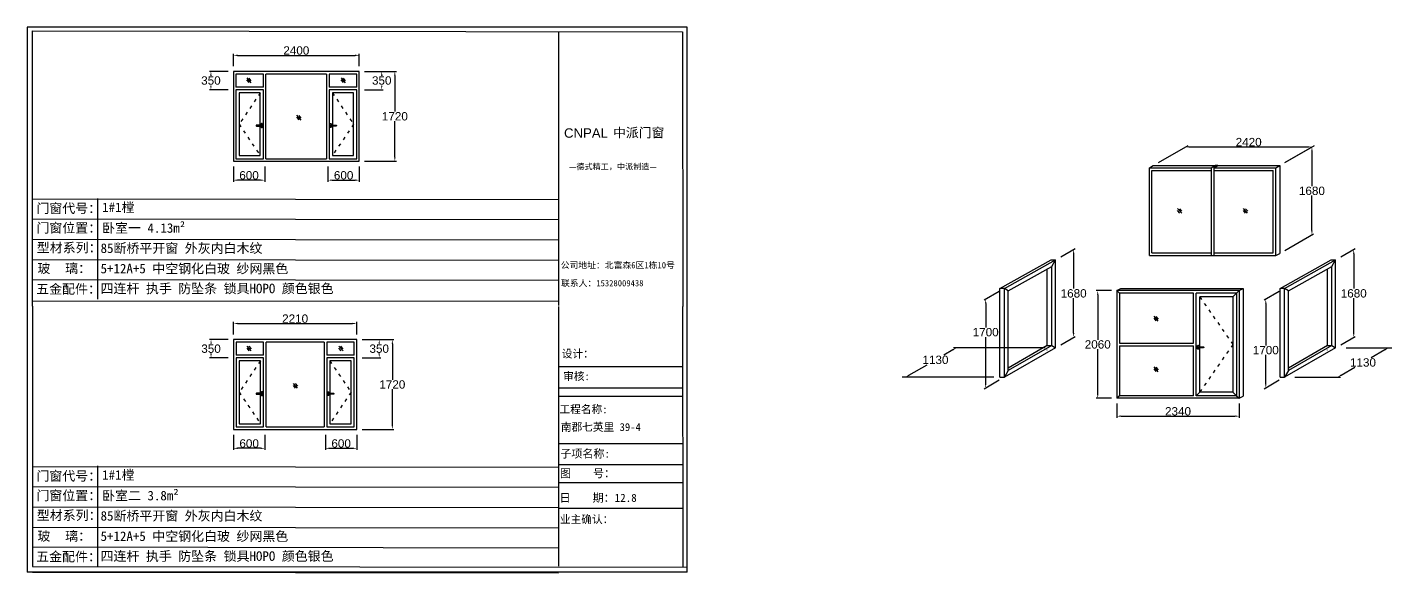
# Model space of a CAD drawing. Header units: inches. Extents: x -138455 to 599497, y -747149 to 13167.
# Drawn here: x 185468 to 211575, y -544043 to -533607 of the extents above; entities that cross this region are included whole.
import ezdxf

# ---------------------------------------------------------------- set-up
doc = ezdxf.new("R2010")
doc.units = ezdxf.units.IN
doc.header["$MEASUREMENT"] = 0
doc.header["$PDMODE"] = 35
doc.header["$PDSIZE"] = -3
doc.linetypes.add('ACAD_ISO03W100', pattern=[30, 12, -18])
doc.layers.add('0 @ 1', color=7, linetype='Continuous')
doc.styles.add('Annotative', font='arialbd.ttf')
doc.styles.add('MtXpl_', font='')
doc.styles.get("Standard").update_dxf_attribs({"font": 'arial.ttf'})
doc.styles.get('MtXpl_').set_extended_font_data('SimSun')
doc.dimstyles.get("Standard").update_dxf_attribs({"dimtxt": 80, "dimasz": 70, "dimexe": 40, "dimexo": 80, "dimgap": 0, "dimtad": 1, "dimtih": 1, "dimtoh": 1, "dimdec": 0, "dimzin": 0, "dimdsep": 46, "dimtxsty": 'Standard', "dimcen": 0.09, "dimadec": 0, "dimazin": 0, "dimtfac": 1, "dimtdec": 0, "dimtofl": 0, "dimtmove": 0, "dimatfit": 3, "dimfxl": 0, "dimtolj": 1, "dimtzin": 0, "dimarcsym": 0})

# ---------------------------------------------------------------- blocks, each defined once
blk = doc.blocks.new('*D2335')
at = {"color": 0, "lineweight": -2, "transparency": 16777216}
for p, q in [((189413, -539482), (189413, -539244)), ((189493, -539274), (191693, -539274)), ((191773, -539482), (191773, -539244))]:
    blk.add_line(p, q, dxfattribs=at)
at = {"color": 0, "transparency": 16777216}
for points in [[(189493, -539261), (189493, -539288), (189413, -539274)], [(191693, -539261), (191693, -539288), (191773, -539274)]]:
    blk.add_solid(points, dxfattribs=at)
at = {"layer": 'Defpoints', "color": 0, "transparency": 16777216}
for p in [(191773, -539274), (189413, -539582), (191773, -539582)]:
    blk.add_point(p, dxfattribs=at)
at = {"color": 0, "transparency": 16777216, "insert": (190593, -539182), "char_height": 160, "attachment_point": 5}
blk.add_mtext('\\A1;2210', dxfattribs=at)
blk = doc.blocks.new('*D2336')
at = {"color": 0, "lineweight": -2, "transparency": 16777216}
for p, q in [((191873, -539582), (192483, -539582)), ((192453, -539662), (192453, -540350)), ((192453, -541222), (192453, -540533)), ((191873, -541302), (192483, -541302))]:
    blk.add_line(p, q, dxfattribs=at)
at = {"color": 0, "transparency": 16777216}
for points in [[(192440, -539662), (192466, -539662), (192453, -539582)], [(192440, -541222), (192466, -541222), (192453, -541302)]]:
    blk.add_solid(points, dxfattribs=at)
at = {"layer": 'Defpoints', "color": 0, "transparency": 16777216}
for p in [(191773, -539582), (191773, -541302), (192453, -541302)]:
    blk.add_point(p, dxfattribs=at)
at = {"color": 0, "transparency": 16777216, "insert": (192453, -540442), "char_height": 160, "attachment_point": 5}
blk.add_mtext('\\A1;1720', dxfattribs=at)
blk = doc.blocks.new('*D2337')
at = {"color": 0, "lineweight": -2, "transparency": 16777216}
for p, q in [((189313, -539582), (188954, -539582)), ((188984, -539662), (188984, -539665)), ((188984, -539852), (188984, -539848)), ((189313, -539932), (188954, -539932))]:
    blk.add_line(p, q, dxfattribs=at)
at = {"color": 0, "transparency": 16777216}
for points in [[(188971, -539662), (188997, -539662), (188984, -539582)], [(188971, -539852), (188997, -539852), (188984, -539932)]]:
    blk.add_solid(points, dxfattribs=at)
at = {"layer": 'Defpoints', "color": 0, "transparency": 16777216}
for p in [(188984, -539582), (189413, -539582), (189413, -539932)]:
    blk.add_point(p, dxfattribs=at)
at = {"color": 0, "transparency": 16777216, "insert": (188984, -539757), "char_height": 160, "attachment_point": 5}
blk.add_mtext('\\A1;350', dxfattribs=at)
blk = doc.blocks.new('123as')
at = {"color": 0}
for p, q in [((90189, 51387), (90252, 51462)), ((90194, 51330), (90312, 51470)), ((90251, 51335), (90314, 51410))]:
    blk.add_line(p, q, dxfattribs=at)
blk = doc.blocks.new('dzcs')
blk.add_lwpolyline([(142096, -3328), (142196, -3328, 0.414214), (142206, -3318), (142206, -3318, 0.414214), (142196, -3308), (142096, -3308, 0.414214), (142086, -3318), (142086, -3318, 0.414214)], format="xyb", close=True)
blk.add_lwpolyline([(142182, -3328), (142182, -3342, 0.414214), (142196, -3355), (142196, -3355, 0.414214), (142209, -3342), (142209, -3294, 0.414214), (142196, -3280), (142196, -3280, 0.414214), (142182, -3294), (142182, -3308)], format="xyb")
blk = doc.blocks.new('*D2340')
at = {"color": 0, "lineweight": -2, "transparency": 16777216}
for p, q in [((189413, -541402), (189413, -541693)), ((190013, -541402), (190013, -541693)), ((189933, -541663), (189493, -541663))]:
    blk.add_line(p, q, dxfattribs=at)
at = {"color": 0, "transparency": 16777216}
for points in [[(189493, -541649), (189493, -541676), (189413, -541663)], [(189933, -541649), (189933, -541676), (190013, -541663)]]:
    blk.add_solid(points, dxfattribs=at)
at = {"layer": 'Defpoints', "color": 0, "transparency": 16777216}
for p in [(189413, -541302), (190013, -541302), (189413, -541663)]:
    blk.add_point(p, dxfattribs=at)
at = {"color": 0, "transparency": 16777216, "insert": (189713, -541571), "char_height": 160, "attachment_point": 5}
blk.add_mtext('\\A1;600', dxfattribs=at)
blk = doc.blocks.new('*D2338')
at = {"color": 0, "lineweight": -2, "transparency": 16777216}
for p, q in [((191173, -541402), (191173, -541693)), ((191773, -541402), (191773, -541693)), ((191253, -541663), (191693, -541663))]:
    blk.add_line(p, q, dxfattribs=at)
at = {"color": 0, "transparency": 16777216}
for points in [[(191253, -541649), (191253, -541676), (191173, -541663)], [(191693, -541649), (191693, -541676), (191773, -541663)]]:
    blk.add_solid(points, dxfattribs=at)
at = {"layer": 'Defpoints', "color": 0, "transparency": 16777216}
for p in [(191173, -541302), (191773, -541302), (191773, -541663)]:
    blk.add_point(p, dxfattribs=at)
at = {"color": 0, "transparency": 16777216, "insert": (191473, -541571), "char_height": 160, "attachment_point": 5}
blk.add_mtext('\\A1;600', dxfattribs=at)
blk = doc.blocks.new('*D2339')
at = {"color": 0, "lineweight": -2, "transparency": 16777216}
for p, q in [((191873, -539582), (192232, -539582)), ((192202, -539662), (192202, -539665)), ((192202, -539852), (192202, -539848)), ((191873, -539932), (192232, -539932))]:
    blk.add_line(p, q, dxfattribs=at)
at = {"color": 0, "transparency": 16777216}
for points in [[(192189, -539662), (192215, -539662), (192202, -539582)], [(192189, -539852), (192215, -539852), (192202, -539932)]]:
    blk.add_solid(points, dxfattribs=at)
at = {"layer": 'Defpoints', "color": 0, "transparency": 16777216}
for p in [(191773, -539582), (192202, -539582), (191773, -539932)]:
    blk.add_point(p, dxfattribs=at)
at = {"color": 0, "transparency": 16777216, "insert": (192202, -539757), "char_height": 160, "attachment_point": 5}
blk.add_mtext('\\A1;350', dxfattribs=at)
blk = doc.blocks.new('*D2357')
at = {"color": 0, "lineweight": -2, "transparency": 16777216}
for p, q in [((210702, -539739), (211575, -539739)), ((211446, -539779), (211184, -539929)), ((210605, -540264), (210867, -540113)), ((209723, -540304), (210596, -540304))]:
    blk.add_line(p, q, dxfattribs=at)
at = {"color": 0, "transparency": 16777216}
for points in [[(211439, -539767), (211452, -539790), (211515, -539739)], [(210599, -540252), (210612, -540275), (210536, -540304)]]:
    blk.add_solid(points, dxfattribs=at)
at = {"layer": 'Defpoints', "color": 0, "transparency": 16777216}
for p in [(210502, -539739), (211515, -539739), (209523, -540304)]:
    blk.add_point(p, dxfattribs=at)
at = {"color": 0, "transparency": 16777216, "insert": (211025, -540021), "char_height": 160, "attachment_point": 5}
blk.add_mtext('\\A1;1130', dxfattribs=at)
blk = doc.blocks.new('*D2358')
at = {"color": 0, "lineweight": -2, "transparency": 16777216}
for p, q in [((210602, -538001), (210878, -537841)), ((210848, -537939), (210848, -538607)), ((210848, -539459), (210848, -538790)), ((210602, -539681), (210878, -539521))]:
    blk.add_line(p, q, dxfattribs=at)
at = {"color": 0, "transparency": 16777216}
for points in [[(210835, -537939), (210861, -537939), (210848, -537859)], [(210835, -539459), (210861, -539459), (210848, -539539)]]:
    blk.add_solid(points, dxfattribs=at)
at = {"layer": 'Defpoints', "color": 0, "transparency": 16777216}
for p in [(210502, -538059), (210848, -539539), (210502, -539739)]:
    blk.add_point(p, dxfattribs=at)
at = {"color": 0, "transparency": 16777216, "insert": (210848, -538699), "char_height": 160, "attachment_point": 5}
blk.add_mtext('\\A1;1680', dxfattribs=at)
blk = doc.blocks.new('*D2359')
at = {"color": 0, "lineweight": -2, "transparency": 16777216}
for p, q in [((209423, -538661), (209135, -538828)), ((209165, -538890), (209165, -539694)), ((209165, -540430), (209165, -539877)), ((209423, -540361), (209135, -540528))]:
    blk.add_line(p, q, dxfattribs=at)
at = {"color": 0, "transparency": 16777216}
for points in [[(209152, -538890), (209178, -538890), (209165, -538810)], [(209152, -540430), (209178, -540430), (209165, -540510)]]:
    blk.add_solid(points, dxfattribs=at)
at = {"layer": 'Defpoints', "color": 0, "transparency": 16777216}
for p in [(209523, -538604), (209523, -540304), (209165, -540510)]:
    blk.add_point(p, dxfattribs=at)
at = {"color": 0, "transparency": 16777216, "insert": (209165, -539785), "char_height": 160, "attachment_point": 5}
blk.add_mtext('\\A1;1700', dxfattribs=at)
blk = doc.blocks.new('*D2360')
at = {"color": 0, "lineweight": -2, "transparency": 16777216}
for p, q in [((206216, -538646), (205920, -538646)), ((205950, -538726), (205950, -539584)), ((205950, -540626), (205950, -539768)), ((206216, -540706), (205920, -540706))]:
    blk.add_line(p, q, dxfattribs=at)
at = {"color": 0, "transparency": 16777216}
for points in [[(205936, -538726), (205963, -538726), (205950, -538646)], [(205936, -540626), (205963, -540626), (205950, -540706)]]:
    blk.add_solid(points, dxfattribs=at)
at = {"layer": 'Defpoints', "color": 0, "transparency": 16777216}
for p in [(206316, -538646), (205950, -540706), (206316, -540706)]:
    blk.add_point(p, dxfattribs=at)
at = {"color": 0, "transparency": 16777216, "insert": (205950, -539676), "char_height": 160, "attachment_point": 5}
blk.add_mtext('\\A1;2060', dxfattribs=at)
blk = doc.blocks.new('*D2361')
at = {"color": 0, "lineweight": -2, "transparency": 16777216}
for p, q in [((206316, -540806), (206316, -541078)), ((208656, -540806), (208656, -541078)), ((206396, -541048), (208576, -541048))]:
    blk.add_line(p, q, dxfattribs=at)
at = {"color": 0, "transparency": 16777216}
for points in [[(206396, -541034), (206396, -541061), (206316, -541048)], [(208576, -541034), (208576, -541061), (208656, -541048)]]:
    blk.add_solid(points, dxfattribs=at)
at = {"layer": 'Defpoints', "color": 0, "transparency": 16777216}
for p in [(206316, -540706), (208656, -540706), (208656, -541048)]:
    blk.add_point(p, dxfattribs=at)
at = {"color": 0, "transparency": 16777216, "insert": (207486, -540956), "char_height": 160, "attachment_point": 5}
blk.add_mtext('\\A1;2340', dxfattribs=at)
blk = doc.blocks.new('*D2362')
at = {"color": 0, "lineweight": -2, "transparency": 16777216}
for p, q in [((203178, -539779), (203004, -539879)), ((204943, -539739), (203187, -539739)), ((202338, -540264), (202686, -540063)), ((203964, -540304), (202209, -540304))]:
    blk.add_line(p, q, dxfattribs=at)
at = {"color": 0, "transparency": 16777216}
for points in [[(203171, -539767), (203185, -539790), (203247, -539739)], [(202331, -540252), (202345, -540275), (202269, -540304)]]:
    blk.add_solid(points, dxfattribs=at)
at = {"layer": 'Defpoints', "color": 0, "transparency": 16777216}
for p in [(203247, -539739), (205143, -539739), (204164, -540304)]:
    blk.add_point(p, dxfattribs=at)
at = {"color": 0, "transparency": 16777216, "insert": (202845, -539971), "char_height": 160, "attachment_point": 5}
blk.add_mtext('\\A1;1130', dxfattribs=at)
blk = doc.blocks.new('*D2363')
at = {"color": 0, "lineweight": -2, "transparency": 16777216}
for p, q in [((205243, -538001), (205519, -537841)), ((205489, -537939), (205489, -538607)), ((205489, -539459), (205489, -538790)), ((205243, -539681), (205519, -539521))]:
    blk.add_line(p, q, dxfattribs=at)
at = {"color": 0, "transparency": 16777216}
for points in [[(205476, -537939), (205502, -537939), (205489, -537859)], [(205476, -539459), (205502, -539459), (205489, -539539)]]:
    blk.add_solid(points, dxfattribs=at)
at = {"layer": 'Defpoints', "color": 0, "transparency": 16777216}
for p in [(205143, -538059), (205489, -539539), (205143, -539739)]:
    blk.add_point(p, dxfattribs=at)
at = {"color": 0, "transparency": 16777216, "insert": (205489, -538699), "char_height": 160, "attachment_point": 5}
blk.add_mtext('\\A1;1680', dxfattribs=at)
blk = doc.blocks.new('*D2364')
at = {"color": 0, "lineweight": -2, "transparency": 16777216}
for p, q in [((204064, -538661), (203776, -538828)), ((203806, -538890), (203806, -539349)), ((203806, -540430), (203806, -539533)), ((204064, -540361), (203776, -540528))]:
    blk.add_line(p, q, dxfattribs=at)
at = {"color": 0, "transparency": 16777216}
for points in [[(203793, -538890), (203819, -538890), (203806, -538810)], [(203793, -540430), (203819, -540430), (203806, -540510)]]:
    blk.add_solid(points, dxfattribs=at)
at = {"layer": 'Defpoints', "color": 0, "transparency": 16777216}
for p in [(204164, -538604), (204164, -540304), (203806, -540510)]:
    blk.add_point(p, dxfattribs=at)
at = {"color": 0, "transparency": 16777216, "insert": (203806, -539441), "char_height": 160, "attachment_point": 5}
blk.add_mtext('\\A1;1700', dxfattribs=at)
blk = doc.blocks.new('*D2365')
at = {"color": 0, "lineweight": -2, "transparency": 16777216}
for p, q in [((207111, -536195), (207680, -535867)), ((207708, -535897), (209968, -535897)), ((209531, -536195), (210100, -535867))]:
    blk.add_line(p, q, dxfattribs=at)
at = {"color": 0, "transparency": 16777216}
for points in [[(207708, -535883), (207708, -535910), (207628, -535897)], [(209968, -535883), (209968, -535910), (210048, -535897)]]:
    blk.add_solid(points, dxfattribs=at)
at = {"layer": 'Defpoints', "color": 0, "transparency": 16777216}
for p in [(210048, -535897), (206938, -536295), (209358, -536295)]:
    blk.add_point(p, dxfattribs=at)
at = {"color": 0, "transparency": 16777216, "insert": (208838, -535805), "char_height": 160, "attachment_point": 5}
blk.add_mtext('\\A1;2420', dxfattribs=at)
blk = doc.blocks.new('*D2366')
at = {"color": 0, "lineweight": -2, "transparency": 16777216}
for p, q in [((209531, -536195), (210078, -535879)), ((210048, -535977), (210048, -536645)), ((210048, -537497), (210048, -536828)), ((209531, -537875), (210078, -537559))]:
    blk.add_line(p, q, dxfattribs=at)
at = {"color": 0, "transparency": 16777216}
for points in [[(210035, -535977), (210062, -535977), (210048, -535897)], [(210035, -537497), (210062, -537497), (210048, -537577)]]:
    blk.add_solid(points, dxfattribs=at)
at = {"layer": 'Defpoints', "color": 0, "transparency": 16777216}
for p in [(209431, -536253), (210048, -537577), (209431, -537933)]:
    blk.add_point(p, dxfattribs=at)
at = {"color": 0, "transparency": 16777216, "insert": (210048, -536737), "char_height": 160, "attachment_point": 5}
blk.add_mtext('\\A1;1680', dxfattribs=at)
blk = doc.blocks.new('*D2374')
at = {"color": 0, "lineweight": -2, "transparency": 16777216}
for p, q in [((189411, -534351), (189411, -534114)), ((191821, -534351), (191821, -534114)), ((189491, -534144), (191741, -534144))]:
    blk.add_line(p, q, dxfattribs=at)
at = {"color": 0, "transparency": 16777216}
for points in [[(189491, -534130), (189491, -534157), (189411, -534144)], [(191741, -534130), (191741, -534157), (191821, -534144)]]:
    blk.add_solid(points, dxfattribs=at)
at = {"layer": 'Defpoints', "color": 0, "transparency": 16777216}
for p in [(191821, -534144), (189411, -534451), (191821, -534451)]:
    blk.add_point(p, dxfattribs=at)
at = {"color": 0, "transparency": 16777216, "insert": (190616, -534052), "char_height": 160, "attachment_point": 5}
blk.add_mtext('\\A1;2400', dxfattribs=at)
blk = doc.blocks.new('*D2375')
at = {"color": 0, "lineweight": -2, "transparency": 16777216}
for p, q in [((191921, -534451), (192531, -534451)), ((192501, -534531), (192501, -535219)), ((192501, -536091), (192501, -535403)), ((191921, -536171), (192531, -536171))]:
    blk.add_line(p, q, dxfattribs=at)
at = {"color": 0, "transparency": 16777216}
for points in [[(192487, -534531), (192514, -534531), (192501, -534451)], [(192487, -536091), (192514, -536091), (192501, -536171)]]:
    blk.add_solid(points, dxfattribs=at)
at = {"layer": 'Defpoints', "color": 0, "transparency": 16777216}
for p in [(191821, -534451), (191821, -536171), (192501, -536171)]:
    blk.add_point(p, dxfattribs=at)
at = {"color": 0, "transparency": 16777216, "insert": (192501, -535311), "char_height": 160, "attachment_point": 5}
blk.add_mtext('\\A1;1720', dxfattribs=at)
blk = doc.blocks.new('*D2376')
at = {"color": 0, "lineweight": -2, "transparency": 16777216}
for p, q in [((189311, -534451), (188952, -534451)), ((188982, -534531), (188982, -534534)), ((189311, -534801), (188952, -534801)), ((188982, -534721), (188982, -534718))]:
    blk.add_line(p, q, dxfattribs=at)
at = {"color": 0, "transparency": 16777216}
for points in [[(188968, -534531), (188995, -534531), (188982, -534451)], [(188968, -534721), (188995, -534721), (188982, -534801)]]:
    blk.add_solid(points, dxfattribs=at)
at = {"layer": 'Defpoints', "color": 0, "transparency": 16777216}
for p in [(188982, -534451), (189411, -534451), (189411, -534801)]:
    blk.add_point(p, dxfattribs=at)
at = {"color": 0, "transparency": 16777216, "insert": (188982, -534626), "char_height": 160, "attachment_point": 5}
blk.add_mtext('\\A1;350', dxfattribs=at)
blk = doc.blocks.new('*D2379')
at = {"color": 0, "lineweight": -2, "transparency": 16777216}
for p, q in [((189411, -536271), (189411, -536562)), ((190011, -536271), (190011, -536562)), ((189931, -536532), (189491, -536532))]:
    blk.add_line(p, q, dxfattribs=at)
at = {"color": 0, "transparency": 16777216}
for points in [[(189491, -536519), (189491, -536545), (189411, -536532)], [(189931, -536519), (189931, -536545), (190011, -536532)]]:
    blk.add_solid(points, dxfattribs=at)
at = {"layer": 'Defpoints', "color": 0, "transparency": 16777216}
for p in [(189411, -536171), (190011, -536171), (189411, -536532)]:
    blk.add_point(p, dxfattribs=at)
at = {"color": 0, "transparency": 16777216, "insert": (189711, -536440), "char_height": 160, "attachment_point": 5}
blk.add_mtext('\\A1;600', dxfattribs=at)
blk = doc.blocks.new('*D2377')
at = {"color": 0, "lineweight": -2, "transparency": 16777216}
for p, q in [((191221, -536271), (191221, -536562)), ((191821, -536271), (191821, -536562)), ((191301, -536532), (191741, -536532))]:
    blk.add_line(p, q, dxfattribs=at)
at = {"color": 0, "transparency": 16777216}
for points in [[(191301, -536519), (191301, -536545), (191221, -536532)], [(191741, -536519), (191741, -536545), (191821, -536532)]]:
    blk.add_solid(points, dxfattribs=at)
at = {"layer": 'Defpoints', "color": 0, "transparency": 16777216}
for p in [(191221, -536171), (191821, -536171), (191821, -536532)]:
    blk.add_point(p, dxfattribs=at)
at = {"color": 0, "transparency": 16777216, "insert": (191521, -536440), "char_height": 160, "attachment_point": 5}
blk.add_mtext('\\A1;600', dxfattribs=at)
blk = doc.blocks.new('*D2378')
at = {"color": 0, "lineweight": -2, "transparency": 16777216}
for p, q in [((191921, -534451), (192280, -534451)), ((192250, -534531), (192250, -534534)), ((191921, -534801), (192280, -534801)), ((192250, -534721), (192250, -534718))]:
    blk.add_line(p, q, dxfattribs=at)
at = {"color": 0, "transparency": 16777216}
for points in [[(192236, -534531), (192263, -534531), (192250, -534451)], [(192236, -534721), (192263, -534721), (192250, -534801)]]:
    blk.add_solid(points, dxfattribs=at)
at = {"layer": 'Defpoints', "color": 0, "transparency": 16777216}
for p in [(191821, -534451), (192250, -534451), (191821, -534801)]:
    blk.add_point(p, dxfattribs=at)
at = {"color": 0, "transparency": 16777216, "insert": (192250, -534626), "char_height": 160, "attachment_point": 5}
blk.add_mtext('\\A1;350', dxfattribs=at)

msp = doc.modelspace()

# ---------------------------------------------------------------- linework, layer by layer
for p, q in [((185468.2, -533607), (185468.2, -539040.4)), ((198091.7, -533607), (185468.2, -533607)), ((198091.7, -539049.8), (198091.7, -533607)), ((185568.1, -538940.4), (185568.2, -533678)), ((185568.2, -533678), (198007.8, -533691.1)), ((195630.3, -533691.1), (195630.2, -538932.9)), ((198007.8, -533691.1), (198009.7, -538949.7)), ((191820.6, -534451), (189410.6, -534451)), ((189410.6, -534451), (189410.6, -536171)), ((189985.6, -534501), (189460.6, -534501)), ((189460.6, -534501), (189460.6, -534751)), ((189985.6, -534751), (189985.6, -534501)), ((191195.6, -534501), (190035.6, -534501)), ((190035.6, -536121), (190035.6, -534501)), ((191195.6, -534501), (191195.6, -536121)), ((191770.6, -534501), (191245.6, -534501)), ((191245.6, -534501), (191245.6, -534751)), ((191770.6, -534751), (191770.6, -534501)), ((191820.6, -536171), (191820.6, -534451)), ((189985.6, -534751), (189460.6, -534751)), ((189985.6, -534801), (189460.6, -534801)), ((189460.6, -534801), (189460.6, -536121)), ((189925.6, -534861), (189520.6, -534861)), ((189520.6, -534861), (189520.6, -536061)), ((189925.6, -536061), (189925.6, -534861)), ((189985.6, -536121), (189985.6, -534801)), ((191770.6, -534751), (191245.6, -534751)), ((191770.6, -534801), (191245.6, -534801)), ((191245.6, -534801), (191245.6, -536121)), ((191710.6, -534861), (191305.6, -534861)), ((191305.6, -534861), (191305.6, -536061)), ((191710.6, -536061), (191710.6, -534861)), ((191770.6, -536121), (191770.6, -534801)), ((189410.6, -536171), (191820.6, -536171)), ((189460.6, -536121), (189985.6, -536121)), ((189520.6, -536061), (189925.6, -536061)), ((190035.6, -536121), (191195.6, -536121)), ((191245.6, -536121), (191770.6, -536121)), ((191305.6, -536061), (191710.6, -536061)), ((206937.6, -536295.3), (207011.2, -536252.8)), ((206937.6, -537975.3), (206937.6, -536295.3)), ((206937.6, -536295.3), (208122.6, -536295.3)), ((206987.6, -537925.3), (206987.6, -536345.3)), ((206987.6, -536345.3), (208122.6, -536345.3)), ((207011.2, -536252.8), (208196.2, -536252.8)), ((208122.6, -536295.3), (208196.2, -536252.8)), ((208122.6, -536295.3), (208122.6, -537975.3)), ((208172.6, -536295.3), (208246.2, -536252.8)), ((208172.6, -536295.3), (208172.6, -537975.3)), ((208172.6, -536295.3), (209357.6, -536295.3)), ((208172.6, -536345.3), (209307.6, -536345.3)), ((208246.2, -536252.8), (208196.2, -536252.8)), ((208246.2, -536252.8), (209431.2, -536252.8)), ((209307.6, -537925.3), (209307.6, -536345.3)), ((209357.6, -536295.3), (209431.2, -536252.8)), ((209357.6, -537975.3), (209357.6, -536295.3)), ((209431.2, -536252.8), (209431.2, -537932.8)), ((185568.1, -536889.4), (195630.2, -536900.7)), ((186810, -536879.9), (186810.5, -538805.9)), ((185568.1, -537273.5), (195630.2, -537284.7)), ((185568.1, -537660.2), (195630.2, -537671.5)), ((185568.1, -538049.9), (195630.2, -538061.1)), ((206937.6, -537975.3), (209357.6, -537975.3)), ((206987.6, -537925.3), (208122.6, -537925.3)), ((208172.6, -537925.3), (209307.6, -537925.3)), ((209357.6, -537975.3), (209431.2, -537932.8)), ((204079, -538603.5), (205057.6, -538058.5)), ((204164, -538603.5), (205142.6, -538058.5)), ((204238.2, -538647.2), (205069.7, -538184.1)), ((204984.7, -539695.6), (204984.7, -538231.5)), ((205057.6, -538058.5), (205142.6, -538058.5)), ((205069.7, -538184.1), (205142.6, -538058.5)), ((205069.7, -539695.6), (205069.7, -538184.1)), ((205142.6, -539738.5), (205142.6, -538058.5)), ((209437.9, -538603.5), (210416.6, -538058.5)), ((209522.9, -538603.5), (210501.6, -538058.5)), ((209597.2, -538647.2), (210428.7, -538184.1)), ((210343.7, -539695.6), (210343.7, -538231.5)), ((210416.6, -538058.5), (210501.6, -538058.5)), ((210428.7, -538184.1), (210501.6, -538058.5)), ((210428.7, -539695.6), (210428.7, -538184.1)), ((210501.6, -539738.5), (210501.6, -538058.5)), ((185568.1, -538430.3), (195630.3, -538443.5)), ((185568.1, -538838.1), (195630.2, -538846)), ((204079, -540303.5), (204079, -538603.5)), ((204164, -538603.5), (204079, -538603.5)), ((204164, -540303.5), (204164, -538603.5)), ((204238.2, -538647.2), (204164, -538603.5)), ((204238.2, -540175.7), (204238.2, -538647.2)), ((206316.5, -538646), (206390.1, -538603.5)), ((208656.5, -538646), (206316.5, -538646)), ((206316.5, -538646), (206316.5, -540706)), ((206366.5, -538696), (206316.5, -538646)), ((206366.5, -538696), (206366.5, -539651)), ((207781.5, -538696), (206366.5, -538696)), ((206390.1, -538603.5), (208730.1, -538603.5)), ((207781.5, -539651), (207781.5, -538696)), ((208606.5, -538696), (207831.5, -538696)), ((207831.5, -540656), (207831.5, -538696)), ((208536.5, -538766), (207901.5, -538766)), ((207901.5, -540586), (207901.5, -538766)), ((208536.5, -538766), (208606.5, -538696)), ((208536.5, -538766), (208536.5, -540586)), ((208606.5, -538696), (208656.5, -538646)), ((208606.5, -538696), (208606.5, -540656)), ((208656.5, -538646), (208730.1, -538603.5)), ((208656.5, -538646), (208656.5, -540706)), ((208730.1, -538603.5), (208730.1, -540663.5)), ((209437.9, -540303.5), (209437.9, -538603.5)), ((209522.9, -538603.5), (209437.9, -538603.5)), ((209522.9, -540303.5), (209522.9, -538603.5)), ((209597.2, -538647.2), (209522.9, -538603.5)), ((209597.2, -540175.7), (209597.2, -538647.2)), ((185468.2, -539040.4), (185468.2, -544035.1)), ((185568.1, -538940.4), (185568.1, -543925.7)), ((195630.3, -538948.4), (195630.2, -543918.1)), ((198007.7, -538949.8), (198009.7, -543935)), ((198091.7, -544035.1), (198091.7, -539049.8)), ((191772.9, -539581.7), (189412.9, -539581.7)), ((189412.9, -539581.7), (189412.9, -541301.7)), ((191772.9, -541301.7), (191772.9, -539581.7)), ((189987.9, -539631.7), (189462.9, -539631.7)), ((189462.9, -539631.7), (189462.9, -539881.7)), ((189987.9, -539881.7), (189462.9, -539881.7)), ((189987.9, -539881.7), (189987.9, -539631.7)), ((191147.9, -539631.7), (190037.9, -539631.7)), ((190037.9, -541251.7), (190037.9, -539631.7)), ((191147.9, -539631.7), (191147.9, -541251.7)), ((191722.9, -539631.7), (191197.9, -539631.7)), ((191197.9, -539631.7), (191197.9, -539881.7)), ((191722.9, -539881.7), (191197.9, -539881.7)), ((191722.9, -539881.7), (191722.9, -539631.7)), ((205142.6, -539738.5), (204164, -540303.5)), ((205069.7, -539695.6), (204238.2, -540175.7)), ((204984.7, -539695.6), (204238.2, -540126.6)), ((204984.7, -539695.6), (205069.7, -539695.6)), ((204984.7, -539782.3), (204984.7, -539780.6)), ((205069.7, -539695.6), (205142.6, -539738.5)), ((205069.7, -539782.3), (205069.7, -539780.6)), ((206366.5, -539651), (207781.5, -539651)), ((206366.5, -539701), (207781.5, -539701)), ((206366.5, -539701), (206366.5, -540656)), ((207781.5, -540656), (207781.5, -539701)), ((210501.6, -539738.5), (209522.9, -540303.5)), ((210428.7, -539695.6), (209597.2, -540175.7)), ((210343.7, -539695.6), (209597.2, -540126.6)), ((210343.7, -539695.6), (210428.7, -539695.6)), ((210343.7, -539782.3), (210343.7, -539780.6)), ((210428.7, -539695.6), (210501.6, -539738.5)), ((210428.7, -539782.3), (210428.7, -539780.6)), ((189987.9, -539931.7), (189462.9, -539931.7)), ((189462.9, -539931.7), (189462.9, -541251.7)), ((189927.9, -539991.7), (189522.9, -539991.7)), ((189522.9, -539991.7), (189522.9, -541191.7)), ((189927.9, -541191.7), (189927.9, -539991.7)), ((189987.9, -541251.7), (189987.9, -539931.7)), ((191722.9, -539931.7), (191197.9, -539931.7)), ((191197.9, -539931.7), (191197.9, -541251.7)), ((191662.9, -539991.7), (191257.9, -539991.7)), ((191257.9, -539991.7), (191257.9, -541191.7)), ((191662.9, -541191.7), (191662.9, -539991.7)), ((191722.9, -541251.7), (191722.9, -539931.7)), ((195630.3, -540097.7), (198007.8, -540097.7)), ((204079, -540303.5), (204164, -540303.5)), ((204238.2, -540175.7), (204164, -540303.5)), ((204238.2, -540262.2), (204238.2, -540260.7)), ((209437.9, -540303.5), (209522.9, -540303.5)), ((209597.2, -540175.7), (209522.9, -540303.5)), ((209597.2, -540262.2), (209597.2, -540260.7)), ((195630.2, -540504), (198007.7, -540504)), ((195630.2, -540665), (198009.2, -540664.3)), ((206366.5, -540656), (206316.5, -540706)), ((207781.5, -540656), (206366.5, -540656)), ((207901.5, -540586), (207831.5, -540656)), ((208606.5, -540656), (207831.5, -540656)), ((208536.5, -540586), (207901.5, -540586)), ((208536.5, -540586), (208606.5, -540656)), ((208606.5, -540656), (208656.5, -540706)), ((208656.5, -540706), (208730.1, -540663.5)), ((208656.5, -540706), (206316.5, -540706)), ((189412.9, -541301.7), (191772.9, -541301.7)), ((189462.9, -541251.7), (189987.9, -541251.7)), ((189522.9, -541191.7), (189927.9, -541191.7)), ((190037.9, -541251.7), (191147.9, -541251.7)), ((191197.9, -541251.7), (191722.9, -541251.7)), ((191257.9, -541191.7), (191662.9, -541191.7)), ((195630.2, -541572.5), (198009.3, -541571.8)), ((195630.2, -541970.8), (198009.4, -541970.1)), ((185568.1, -542010.1), (195630.2, -542021.4)), ((186809.9, -542000.6), (186810.5, -543926.6)), ((185568.1, -542394.1), (195630.2, -542405.4)), ((195630.2, -542318.2), (198009.5, -542317.5)), ((185568.1, -542780.9), (195630.2, -542792.2)), ((195630.2, -542808.6), (198009.6, -542807.9)), ((185568.1, -543170.6), (195630.2, -543181.8)), ((185568.1, -543551), (195630.2, -543564.2)), ((198091.7, -544035.1), (185468.2, -544035.1)), ((185568.1, -543925.7), (198091.7, -543935.1)), ((185568.1, -544035.1), (195630.2, -544043))]:
    msp.add_line(p, q)
at = {"linetype": 'ACAD_ISO03W100', "ltscale": 5}
for points in [[(189925.6, -534861), (189520.6, -535461), (189925.6, -536061)], [(191305.6, -534861), (191710.6, -535461), (191305.6, -536061)], [(207901.5, -538766), (208536.5, -539676), (207901.5, -540586)], [(189927.9, -539991.7), (189522.9, -540591.7), (189927.9, -541191.7)], [(191257.9, -539991.7), (191662.9, -540591.7), (191257.9, -541191.7)]]:
    msp.add_lwpolyline(points, dxfattribs=at)

# ---------------------------------------------------------------- block references
at = {"xscale": -0.6684526412304121, "yscale": 0.6684526412304121, "zscale": 0.6684526412304121}
for p in [(250041.4, -568980.4), (251846.9, -568980.4), (250996.4, -569694.4), (267847, -571477.7), (269107.5, -571477.7), (267397.8, -573540.7), (250043.8, -574111.1), (251799.8, -574111.1), (267397.8, -574508.2), (250930.3, -574824.8)]:
    msp.add_blockref('123as', p, dxfattribs=at)
for p in [(47759.3, -532169.7), (47761.7, -537300.4)]:
    msp.add_blockref('dzcs', p)
at = {"xscale": -1}
for p in [(333469.3, -532169.7), (350065.4, -536411.3), (333422.1, -537300.4)]:
    msp.add_blockref('dzcs', p, dxfattribs=at)

# ---------------------------------------------------------------- texts
msp.add_text('CNPAL', height=180.36).set_placement((195738.1, -535720.4))
at = {"style": 'MtXpl_'}
for s, height, p in [('中派门窗', 180.36, (196674.5, -535713)), ('—德式精工，中派制造—', 110.99, (195832.4, -536328.4)), ('公司地址：北富森6区1栋10号', 120.577, (195674, -538219.1)), ('联系人：15328009438', 120.577, (195680.6, -538563.8)), ('设计：', 149.85, (195694.3, -539927.8)), ('审核:', 149.85, (195720.1, -540358.3)), ('工程名称:', 149.85, (195651.4, -540991.6)), ('南郡七英里 39-4', 149.85, (195676.8, -541331.2)), ('子项名称:', 154.84, (195667, -541842.5)), ('图    号：', 154.84, (195659.5, -542218)), ('日    期：12.8', 154.844, (195652.5, -542687.3)), ('业主确认：', 149.85, (195659, -543095.6))]:
    msp.add_text(s, height=height, dxfattribs=at).set_placement(p)
at = {"layer": '0 @ 1', "style": 'Annotative'}
for s, p in [('门窗代号：', (185642.3, -537161.6)), ('门窗位置：', (185642.3, -537535.9)), ('型材系列：', (185649.9, -537914)), ('玻    璃：', (185662.6, -538310.5)), ('五金配件：', (185637.8, -538705.5)), ('门窗代号：', (185642.3, -542282.2)), ('门窗位置：', (185642.3, -542656.5)), ('型材系列：', (185649.9, -543034.7)), ('玻    璃：', (185662.6, -543431.2)), ('五金配件：', (185637.8, -543826.2))]:
    msp.add_text(s, height=181.7, dxfattribs=at).set_placement(p)
at = {"layer": '0 @ 1', "char_height": 181.698, "attachment_point": 1, "style": 'Annotative'}
for s, width, heights, insert in [('{\\fSimSun|b1|i0|c134|p2;1#1樘}', 4396.385, [0], (186900.5, -536961.3)), ('{\\fSimSun|b1|i0|c134|p2;卧室一 4.13m²}', 4396.385, [0], (186900.6, -537356.3)), ('{\\fSimSun|b1|i0|c134|p2;85断桥平开窗 外灰内白木纹}', 4396.385, [0], (186870.3, -537743.3)), ('{\\fSimSun|b1|i0|c134|p2;5+12A+5 中空钢化白玻 纱网黑色}', 4396.385, [0], (186870.4, -538133)), ('{\\fSimSun|b1|i0|c134|p2;四连杆 执手 防坠条 锁具HOPO 颜色银色}', 5821.845, [175.9], (186870.6, -538513.7)), ('{\\fSimSun|b1|i0|c134|p2;1#1樘}', 4396.385, [0], (186900.4, -542082)), ('{\\fSimSun|b1|i0|c134|p2;卧室二 3.8m²}', 4396.385, [0], (186900.6, -542477)), ('{\\fSimSun|b1|i0|c134|p2;85断桥平开窗 外灰内白木纹}', 4396.385, [0], (186870.3, -542864)), ('{\\fSimSun|b1|i0|c134|p2;5+12A+5 中空钢化白玻 纱网黑色}', 4396.385, [0], (186870.4, -543253.7)), ('{\\fSimSun|b1|i0|c134|p2;四连杆 执手 防坠条 锁具HOPO 颜色银色}', 5011.942, [175.9], (186870.5, -543634.4))]:
    msp.add_mtext_dynamic_manual_height_columns(s, width=width, gutter_width=903.5, heights=heights, dxfattribs=dict(at, insert=insert))

# ---------------------------------------------------------------- dimensions: what is measured, and where the dimension line sits
for base, p1, p2, text, picture, middle in [((191820.6, -534143.5), (189410.6, -534451), (191820.6, -534451), '2400', '*D2374', (190615.6, -534051.8)), ((191772.9, -539274.2), (189412.9, -539581.7), (191772.9, -539581.7), '2210', '*D2335', (190592.9, -539182.5))]:
    dim = msp.add_linear_dim(base=base, p1=p1, p2=p2, text=text, dimstyle='Standard', override={"dimtxt": 160, "dimasz": 80, "dimexe": 30, "dimexo": 100, "dimgap": 10, "dimfxl": 100})
    dim.commit()
    dim.dimension.update_dxf_attribs({"geometry": picture, "text_midpoint": middle})
for base, p1, p2, angle, picture, middle, dimtype in [((188981.6, -534451), (189410.6, -534801), (189410.6, -534451), 90, '*D2376', (188981.6, -534626), 160), ((192500.6, -536171), (191820.6, -534451), (191820.6, -536171), 90, '*D2375', (192500.6, -535311), 160), ((192249.6, -534451), (191820.6, -534801), (191820.6, -534451), 90, '*D2378', (192249.6, -534626), 160), ((203805.9, -540510.3), (204164, -538603.5), (204164, -540303.5), 270, '*D2364', (203805.9, -539441), 161), ((209164.8, -540510.3), (209522.9, -538603.5), (209522.9, -540303.5), 270, '*D2359', (209164.8, -539785.3), 161), ((188983.9, -539581.7), (189412.9, -539931.7), (189412.9, -539581.7), 90, '*D2337', (188983.9, -539756.7), 160), ((192452.9, -541301.7), (191772.9, -539581.7), (191772.9, -541301.7), 90, '*D2336', (192452.9, -540441.7), 160), ((192201.9, -539581.7), (191772.9, -539931.7), (191772.9, -539581.7), 90, '*D2339', (192201.9, -539756.7), 160), ((203247.3, -539738.5), (204164, -540303.5), (205142.6, -539738.5), 30, '*D2362', (202845, -539970.8), 161)]:
    dim = msp.add_linear_dim(base=base, p1=p1, p2=p2, angle=angle, dimstyle='Standard', override={"dimtxt": 160, "dimasz": 80, "dimexe": 30, "dimexo": 100, "dimgap": 10, "dimfxl": 100})
    dim.commit()
    dim.dimension.update_dxf_attribs({"geometry": picture, "text_midpoint": middle, "dimtype": dimtype})
for p1, p2, distance, picture, middle in [((206937.6, -536295.3), (209357.6, -536295.3), 398.8, '*D2365', (208838.3, -535804.8)), ((209431.2, -536252.8), (209431.2, -537932.8), 617, '*D2366', (210048.3, -536736.5)), ((205142.6, -538058.5), (205142.6, -539738.5), 346.4, '*D2363', (205489, -538698.5)), ((210501.6, -538058.5), (210501.6, -539738.5), 346.4, '*D2358', (210848, -538698.5)), ((206316.5, -538646), (206316.5, -540706), -366.8, '*D2360', (205949.7, -539676)), ((209522.9, -540303.5), (210501.6, -539738.5), -506.6, '*D2357', (211025.5, -540021)), ((206316.5, -540706), (208656.5, -540706), -341.8, '*D2361', (207486.5, -540956))]:
    dim = msp.add_aligned_dim(p1=p1, p2=p2, distance=distance, dimstyle='Standard', override={"dimtxt": 160, "dimasz": 80, "dimexe": 30, "dimexo": 100, "dimgap": 10, "dimfxl": 100})
    dim.commit()
    dim.dimension.update_dxf_attribs({"geometry": picture, "text_midpoint": middle})
for base, p1, p2, picture, middle in [((189410.6, -536532), (190010.6, -536171), (189410.6, -536171), '*D2379', (189710.6, -536440.3)), ((191820.6, -536532), (191220.6, -536171), (191820.6, -536171), '*D2377', (191520.6, -536440.3)), ((189412.9, -541662.7), (190012.9, -541301.7), (189412.9, -541301.7), '*D2340', (189712.9, -541571)), ((191772.9, -541662.7), (191172.9, -541301.7), (191772.9, -541301.7), '*D2338', (191472.9, -541571))]:
    dim = msp.add_linear_dim(base=base, p1=p1, p2=p2, dimstyle='Standard', override={"dimtxt": 160, "dimasz": 80, "dimexe": 30, "dimexo": 100, "dimgap": 10, "dimfxl": 100})
    dim.commit()
    dim.dimension.update_dxf_attribs({"geometry": picture, "text_midpoint": middle})

doc.saveas('drawing.dxf')
